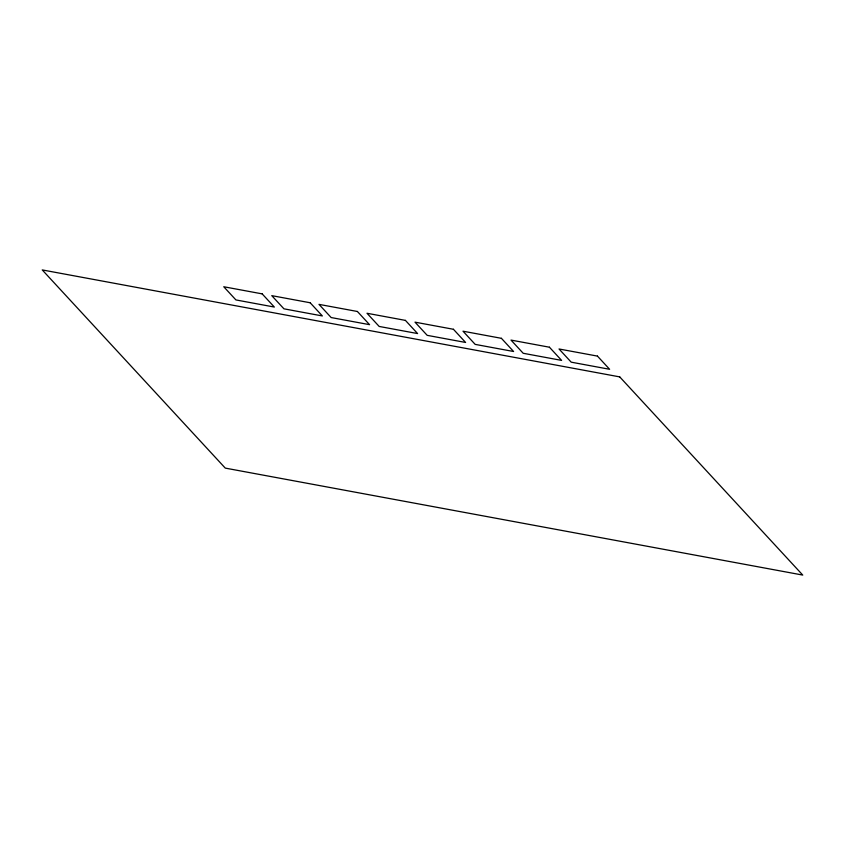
<?xml version="1.0" encoding="UTF-8"?>
<svg xmlns="http://www.w3.org/2000/svg" width="845" height="845" viewBox="0 0 845 845"><rect width="100%" height="100%" fill="white"/><g stroke="black" fill="none" stroke-linecap="round" stroke-linejoin="round"><path stroke-width="1.27" d="M357.403 311.488L318.987 304.369L331.166 317.551L369.571 324.67L357.403 311.488M405.41 320.382L367.005 313.263L379.173 326.445L417.588 333.564L405.41 320.382M453.427 329.275L415.011 322.156L427.19 335.338L465.595 342.457L453.427 329.275M262.161 293.87L223.756 286.751L235.924 299.933L274.34 307.052L262.161 293.87M310.178 302.763L271.763 295.644L283.941 308.826L322.346 315.945L310.178 302.763M501.412 338.317L463.007 331.198L475.175 344.38L513.591 351.499L501.412 338.317M549.43 347.211L511.014 340.091L523.192 353.273L561.598 360.392L549.43 347.211M597.447 356.104L559.031 348.985L571.209 362.167L609.615 369.286L597.447 356.104M619.723 376.891L42.25 269.925L225.277 468.109L802.75 575.075L619.723 376.891"/></g></svg>
